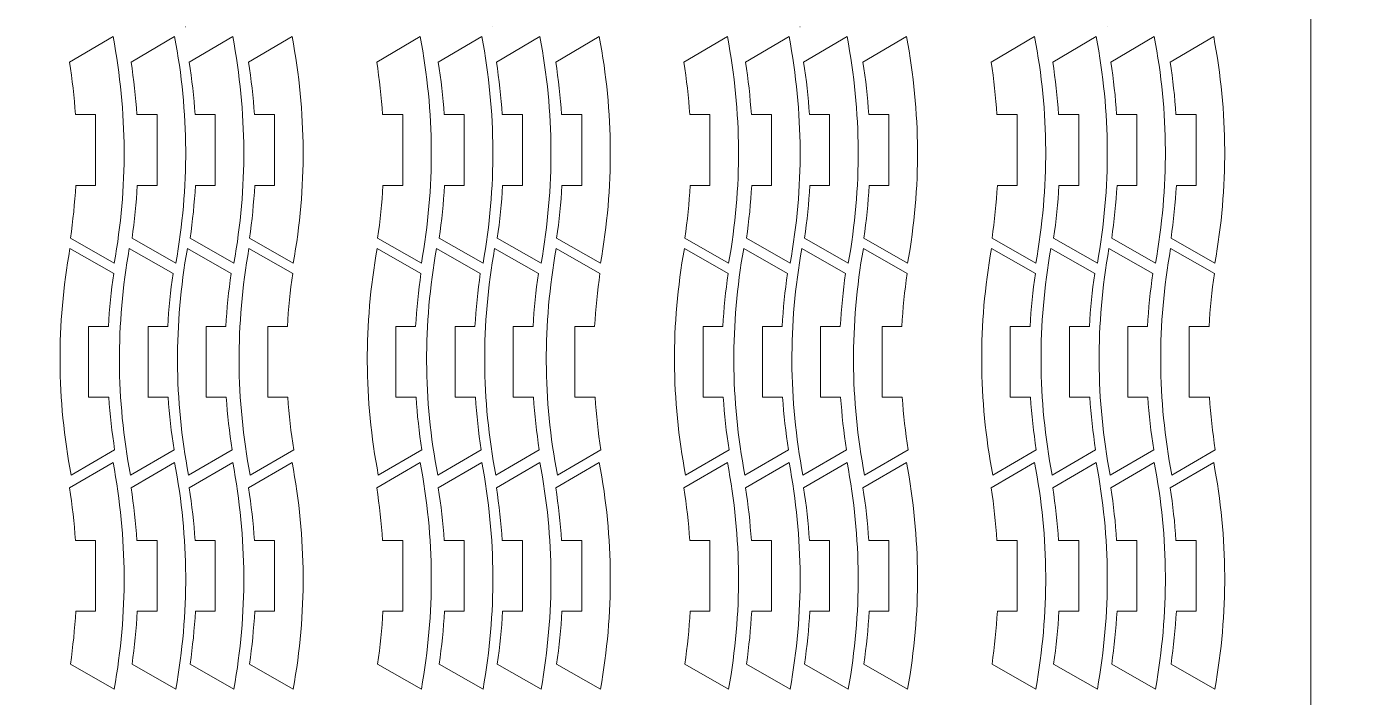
# Model space of a CAD drawing. Header units: centimetres. Extents: x -226 to -75, y 0 to 222.
# Drawn here: x -149.43 to -135.35, y 13.91 to 21.01 of the extents above; entities that cross this region are included whole.
import ezdxf

# ---------------------------------------------------------------- set-up
doc = ezdxf.new("R2010")
doc.units = ezdxf.units.CM
doc.header["$MEASUREMENT"] = 0
doc.layers.add('layer 1', color=7, linetype='Continuous')

msp = doc.modelspace()

# ---------------------------------------------------------------- linework, layer by layer
at = {"layer": 'layer 1', "color": 250, "lineweight": 20}
for points in [[(-165.83724, 0.31703), (-135.83724, 0.31703), (-135.83724, 30.31703), (-165.83724, 30.31703), (-165.83724, 0.31703)], [(-135.83724, 0.31703), (-105.83724, 0.31703), (-105.83724, 30.31703), (-135.83724, 30.31703), (-135.83724, 0.31703)]]:
    msp.add_lwpolyline(points, close=True, dxfattribs=at)
at = {"layer": 'layer 1', "color": 1, "lineweight": 9}
for points in [[(-147.7476, 21.01249), (-147.7476, 21.01249), (-147.74689, 21.01249), (-147.74689, 21.01249), (-147.74689, 21.01249), (-147.74689, 21.01249), (-147.74622, 21.01249), (-147.74622, 21.01249), (-147.74622, 21.01249), (-147.74622, 21.01249), (-147.7476, 21.01249), (-147.7476, 21.01249)], [(-144.49577, 21.01249), (-144.49577, 21.01249), (-144.49507, 21.01249), (-144.49507, 21.01249), (-144.49507, 21.01249), (-144.49507, 21.01249), (-144.4944, 21.01249), (-144.4944, 21.01249), (-144.4944, 21.01249), (-144.4944, 21.01249), (-144.49577, 21.01249), (-144.49577, 21.01249)], [(-141.24391, 21.01249), (-141.24391, 21.01249), (-141.24321, 21.01249), (-141.24321, 21.01249), (-141.24321, 21.01249), (-141.24321, 21.01249), (-141.24254, 21.01249), (-141.24254, 21.01249), (-141.24254, 21.01249), (-141.24254, 21.01249), (-141.24391, 21.01249), (-141.24391, 21.01249)], [(-137.99215, 21.01249), (-137.99187, 21.01249), (-137.99166, 21.01246), (-137.99145, 21.01246), (-137.99145, 21.01246), (-137.9912, 21.01246), (-137.99099, 21.01249), (-137.99078, 21.01249), (-137.99078, 21.01249), (-137.99078, 21.01249), (-137.99215, 21.01249), (-137.99215, 21.01249)]]:
    msp.add_open_spline(points, degree=3, knots=[0, 0, 0, 0, 0.25, 0.25, 0.25, 0.25, 0.5, 0.5, 0.5, 0.5, 1, 1, 1, 1], dxfattribs=at)
for points in [[(-148.97584, 20.63957), (-148.97584, 20.63957), (-148.51497, 20.90891), (-148.51497, 20.90891)], [(-148.51496, 20.9089), (-148.36302, 20.09797), (-148.35896, 19.32309), (-148.50243, 18.51065)], [(-148.32396, 20.63957), (-148.32396, 20.63957), (-147.86309, 20.90891), (-147.86309, 20.90891)], [(-147.86308, 20.9089), (-147.71114, 20.09797), (-147.70715, 19.32309), (-147.85055, 18.51065)], [(-147.70908, 20.63957), (-147.70908, 20.63957), (-147.24821, 20.90891), (-147.24821, 20.90891)], [(-147.2482, 20.9089), (-147.09626, 20.09797), (-147.0922, 19.32309), (-147.23567, 18.51065)], [(-147.08083, 20.63957), (-147.08083, 20.63957), (-146.61989, 20.90891), (-146.61989, 20.90891)], [(-146.61988, 20.9089), (-146.46801, 20.09797), (-146.46395, 19.32309), (-146.60735, 18.51065)], [(-145.72402, 20.63957), (-145.72402, 20.63957), (-145.26315, 20.90891), (-145.26315, 20.90891)], [(-145.26313, 20.9089), (-145.11119, 20.09797), (-145.10713, 19.32309), (-145.25061, 18.51065)], [(-145.07214, 20.63957), (-145.07214, 20.63957), (-144.61127, 20.90891), (-144.61127, 20.90891)], [(-144.61125, 20.9089), (-144.45931, 20.09797), (-144.45532, 19.32309), (-144.59873, 18.51065)], [(-144.45726, 20.63957), (-144.45726, 20.63957), (-143.99639, 20.90891), (-143.99639, 20.90891)], [(-143.99637, 20.9089), (-143.84443, 20.09797), (-143.84037, 19.32309), (-143.98385, 18.51065)], [(-143.82901, 20.63957), (-143.82901, 20.63957), (-143.36807, 20.90891), (-143.36807, 20.90891)], [(-143.36805, 20.9089), (-143.21618, 20.09797), (-143.21213, 19.32309), (-143.35553, 18.51065)], [(-142.47222, 20.63957), (-142.47222, 20.63957), (-142.01128, 20.90891), (-142.01128, 20.90891)], [(-142.01127, 20.9089), (-141.8594, 20.09797), (-141.85534, 19.32309), (-141.99875, 18.51065)], [(-141.82034, 20.63957), (-141.82034, 20.63957), (-141.3594, 20.90891), (-141.3594, 20.90891)], [(-141.35939, 20.9089), (-141.20752, 20.09797), (-141.20346, 19.32309), (-141.34687, 18.51065)], [(-141.20546, 20.63957), (-141.20546, 20.63957), (-140.74452, 20.90891), (-140.74452, 20.90891)], [(-140.74451, 20.9089), (-140.59264, 20.09797), (-140.58858, 19.32309), (-140.73199, 18.51065)], [(-140.57715, 20.63957), (-140.57715, 20.63957), (-140.11628, 20.90891), (-140.11628, 20.90891)], [(-140.11626, 20.9089), (-139.96432, 20.09797), (-139.96026, 19.32309), (-140.10374, 18.51065)], [(-139.2204, 20.63957), (-139.2204, 20.63957), (-138.75953, 20.90891), (-138.75953, 20.90891)], [(-138.75951, 20.9089), (-138.60757, 20.09797), (-138.60351, 19.32309), (-138.74699, 18.51065)], [(-138.56852, 20.63957), (-138.56852, 20.63957), (-138.10765, 20.90891), (-138.10765, 20.90891)], [(-138.10763, 20.9089), (-137.95569, 20.09797), (-137.95171, 19.32309), (-138.09511, 18.51065)], [(-137.95364, 20.63957), (-137.95364, 20.63957), (-137.49277, 20.90891), (-137.49277, 20.90891)], [(-137.49275, 20.9089), (-137.34081, 20.09797), (-137.33675, 19.32309), (-137.48023, 18.51065)], [(-137.32539, 20.63957), (-137.32539, 20.63957), (-136.86445, 20.90891), (-136.86445, 20.90891)], [(-136.86444, 20.9089), (-136.71257, 20.09797), (-136.70851, 19.32309), (-136.85191, 18.51065)], [(-148.91383, 20.08356), (-148.92618, 20.27), (-148.94678, 20.45496), (-148.97585, 20.63957)], [(-148.26202, 20.08356), (-148.27429, 20.27), (-148.29497, 20.45496), (-148.32396, 20.63957)], [(-147.64707, 20.08356), (-147.65942, 20.27), (-147.68002, 20.45496), (-147.70909, 20.63957)], [(-147.01882, 20.08356), (-147.03117, 20.27), (-147.05177, 20.45496), (-147.08084, 20.63957)], [(-145.66201, 20.08356), (-145.67435, 20.27), (-145.69496, 20.45496), (-145.72402, 20.63957)], [(-145.01019, 20.08356), (-145.02247, 20.27), (-145.04314, 20.45496), (-145.07214, 20.63957)], [(-144.39524, 20.08356), (-144.40759, 20.27), (-144.42819, 20.45496), (-144.45726, 20.63957)], [(-143.767, 20.08356), (-143.77934, 20.27), (-143.79995, 20.45496), (-143.82901, 20.63957)], [(-142.41021, 20.08356), (-142.42249, 20.27), (-142.44316, 20.45496), (-142.47223, 20.63957)], [(-141.75833, 20.08356), (-141.77061, 20.27), (-141.79128, 20.45496), (-141.82035, 20.63957)], [(-141.14345, 20.08356), (-141.1558, 20.27), (-141.1764, 20.45496), (-141.20547, 20.63957)], [(-140.5152, 20.08356), (-140.52748, 20.27), (-140.54808, 20.45496), (-140.57715, 20.63957)], [(-139.15839, 20.08356), (-139.17074, 20.27), (-139.19134, 20.45496), (-139.22041, 20.63957)], [(-138.50658, 20.08356), (-138.51885, 20.27), (-138.53952, 20.45496), (-138.56852, 20.63957)], [(-137.89163, 20.08356), (-137.90397, 20.27), (-137.92458, 20.45496), (-137.95365, 20.63957)], [(-137.26338, 20.08356), (-137.27573, 20.27), (-137.29633, 20.45496), (-137.3254, 20.63957)], [(-148.91383, 20.08356), (-148.91383, 20.08356), (-148.70051, 20.08356), (-148.70051, 20.08356)], [(-148.70051, 20.08356), (-148.70051, 20.08356), (-148.70051, 19.33355), (-148.70051, 19.33355)], [(-148.26202, 20.08356), (-148.26202, 20.08356), (-148.04862, 20.08356), (-148.04862, 20.08356)], [(-148.04863, 20.08356), (-148.04863, 20.08356), (-148.04863, 19.33355), (-148.04863, 19.33355)], [(-147.64707, 20.08356), (-147.64707, 20.08356), (-147.43374, 20.08356), (-147.43374, 20.08356)], [(-147.43375, 20.08356), (-147.43375, 20.08356), (-147.43375, 19.33355), (-147.43375, 19.33355)], [(-147.01882, 20.08356), (-147.01882, 20.08356), (-146.80543, 20.08356), (-146.80543, 20.08356)], [(-146.80543, 20.08356), (-146.80543, 20.08356), (-146.80543, 19.33355), (-146.80543, 19.33355)], [(-145.66201, 20.08356), (-145.66201, 20.08356), (-145.44868, 20.08356), (-145.44868, 20.08356)], [(-145.44868, 20.08356), (-145.44868, 20.08356), (-145.44868, 19.33355), (-145.44868, 19.33355)], [(-145.01019, 20.08356), (-145.01019, 20.08356), (-144.7968, 20.08356), (-144.7968, 20.08356)], [(-144.7968, 20.08356), (-144.7968, 20.08356), (-144.7968, 19.33355), (-144.7968, 19.33355)], [(-144.39524, 20.08356), (-144.39524, 20.08356), (-144.18192, 20.08356), (-144.18192, 20.08356)], [(-144.18192, 20.08356), (-144.18192, 20.08356), (-144.18192, 19.33355), (-144.18192, 19.33355)], [(-143.767, 20.08356), (-143.767, 20.08356), (-143.5536, 20.08356), (-143.5536, 20.08356)], [(-143.5536, 20.08356), (-143.5536, 20.08356), (-143.5536, 19.33355), (-143.5536, 19.33355)], [(-142.41021, 20.08356), (-142.41021, 20.08356), (-142.19682, 20.08356), (-142.19682, 20.08356)], [(-142.19682, 20.08356), (-142.19682, 20.08356), (-142.19682, 19.33355), (-142.19682, 19.33355)], [(-141.75833, 20.08356), (-141.75833, 20.08356), (-141.54494, 20.08356), (-141.54494, 20.08356)], [(-141.54494, 20.08356), (-141.54494, 20.08356), (-141.54494, 19.33355), (-141.54494, 19.33355)], [(-141.14345, 20.08356), (-141.14345, 20.08356), (-140.93006, 20.08356), (-140.93006, 20.08356)], [(-140.93006, 20.08356), (-140.93006, 20.08356), (-140.93006, 19.33355), (-140.93006, 19.33355)], [(-140.5152, 20.08356), (-140.5152, 20.08356), (-140.30181, 20.08356), (-140.30181, 20.08356)], [(-140.30182, 20.08356), (-140.30182, 20.08356), (-140.30182, 19.33355), (-140.30182, 19.33355)], [(-139.15839, 20.08356), (-139.15839, 20.08356), (-138.94506, 20.08356), (-138.94506, 20.08356)], [(-138.94507, 20.08356), (-138.94507, 20.08356), (-138.94507, 19.33355), (-138.94507, 19.33355)], [(-138.50658, 20.08356), (-138.50658, 20.08356), (-138.29318, 20.08356), (-138.29318, 20.08356)], [(-138.29319, 20.08356), (-138.29319, 20.08356), (-138.29319, 19.33355), (-138.29319, 19.33355)], [(-137.89163, 20.08356), (-137.89163, 20.08356), (-137.6783, 20.08356), (-137.6783, 20.08356)], [(-137.67831, 20.08356), (-137.67831, 20.08356), (-137.67831, 19.33355), (-137.67831, 19.33355)], [(-137.26338, 20.08356), (-137.26338, 20.08356), (-137.04998, 20.08356), (-137.04998, 20.08356)], [(-137.04999, 20.08356), (-137.04999, 20.08356), (-137.04999, 19.33355), (-137.04999, 19.33355)], [(-148.96606, 18.77511), (-148.93886, 18.9606), (-148.92016, 19.14638), (-148.90983, 19.33356)], [(-148.70051, 19.33356), (-148.70051, 19.33356), (-148.90985, 19.33356), (-148.90985, 19.33356)], [(-148.31425, 18.77511), (-148.28705, 18.9606), (-148.26828, 19.14638), (-148.25794, 19.33356)], [(-148.04863, 19.33356), (-148.04863, 19.33356), (-148.25797, 19.33356), (-148.25797, 19.33356)], [(-147.69936, 18.77511), (-147.67209, 18.9606), (-147.6534, 19.14638), (-147.64306, 19.33356)], [(-147.43375, 19.33356), (-147.43375, 19.33356), (-147.64309, 19.33356), (-147.64309, 19.33356)], [(-147.07105, 18.77511), (-147.04385, 18.9606), (-147.02515, 19.14638), (-147.01482, 19.33356)], [(-146.80543, 19.33356), (-146.80543, 19.33356), (-147.01484, 19.33356), (-147.01484, 19.33356)], [(-145.71423, 18.77511), (-145.68703, 18.9606), (-145.66833, 19.14638), (-145.658, 19.33356)], [(-145.44868, 19.33356), (-145.44868, 19.33356), (-145.65802, 19.33356), (-145.65802, 19.33356)], [(-145.06242, 18.77511), (-145.03522, 18.9606), (-145.01645, 19.14638), (-145.00612, 19.33356)], [(-144.7968, 19.33356), (-144.7968, 19.33356), (-145.00614, 19.33356), (-145.00614, 19.33356)], [(-144.44754, 18.77511), (-144.42027, 18.9606), (-144.40157, 19.14638), (-144.39124, 19.33356)], [(-144.18192, 19.33356), (-144.18192, 19.33356), (-144.39126, 19.33356), (-144.39126, 19.33356)], [(-143.81922, 18.77511), (-143.79202, 18.9606), (-143.77333, 19.14638), (-143.76299, 19.33356)], [(-143.5536, 19.33356), (-143.5536, 19.33356), (-143.76301, 19.33356), (-143.76301, 19.33356)], [(-142.46244, 18.77511), (-142.43524, 18.9606), (-142.41647, 19.14638), (-142.40614, 19.33356)], [(-142.19682, 19.33356), (-142.19682, 19.33356), (-142.40616, 19.33356), (-142.40616, 19.33356)], [(-141.81056, 18.77511), (-141.78336, 18.9606), (-141.76459, 19.14638), (-141.75433, 19.33356)], [(-141.54494, 19.33356), (-141.54494, 19.33356), (-141.75435, 19.33356), (-141.75435, 19.33356)], [(-141.19568, 18.77511), (-141.16848, 18.9606), (-141.14971, 19.14638), (-141.13945, 19.33356)], [(-140.93006, 19.33356), (-140.93006, 19.33356), (-141.13947, 19.33356), (-141.13947, 19.33356)], [(-140.56736, 18.77511), (-140.54016, 18.9606), (-140.52147, 19.14638), (-140.51113, 19.33356)], [(-140.30182, 19.33356), (-140.30182, 19.33356), (-140.51115, 19.33356), (-140.51115, 19.33356)], [(-139.21061, 18.77511), (-139.18341, 18.9606), (-139.16472, 19.14638), (-139.15438, 19.33356)], [(-138.94507, 19.33356), (-138.94507, 19.33356), (-139.15441, 19.33356), (-139.15441, 19.33356)], [(-138.5588, 18.77511), (-138.5316, 18.9606), (-138.51284, 19.14638), (-138.5025, 19.33356)], [(-138.29319, 19.33356), (-138.29319, 19.33356), (-138.50253, 19.33356), (-138.50253, 19.33356)], [(-137.94392, 18.77511), (-137.91665, 18.9606), (-137.89796, 19.14638), (-137.88762, 19.33356)], [(-137.67831, 19.33356), (-137.67831, 19.33356), (-137.88764, 19.33356), (-137.88764, 19.33356)], [(-137.31561, 18.77511), (-137.28841, 18.9606), (-137.26971, 19.14638), (-137.25938, 19.33356)], [(-137.04999, 19.33356), (-137.04999, 19.33356), (-137.2594, 19.33356), (-137.2594, 19.33356)], [(-148.50242, 18.51063), (-148.50242, 18.51063), (-148.96607, 18.77511), (-148.96607, 18.77511)], [(-147.85054, 18.51063), (-147.85054, 18.51063), (-148.31426, 18.77511), (-148.31426, 18.77511)], [(-147.23566, 18.51063), (-147.23566, 18.51063), (-147.69938, 18.77511), (-147.69938, 18.77511)], [(-146.60734, 18.51063), (-146.60734, 18.51063), (-147.07106, 18.77511), (-147.07106, 18.77511)], [(-145.25059, 18.51063), (-145.25059, 18.51063), (-145.71425, 18.77511), (-145.71425, 18.77511)], [(-144.59871, 18.51063), (-144.59871, 18.51063), (-145.06244, 18.77511), (-145.06244, 18.77511)], [(-143.98383, 18.51063), (-143.98383, 18.51063), (-144.44756, 18.77511), (-144.44756, 18.77511)], [(-143.35551, 18.51063), (-143.35551, 18.51063), (-143.81924, 18.77511), (-143.81924, 18.77511)], [(-141.99873, 18.51063), (-141.99873, 18.51063), (-142.46246, 18.77511), (-142.46246, 18.77511)], [(-141.34685, 18.51063), (-141.34685, 18.51063), (-141.81058, 18.77511), (-141.81058, 18.77511)], [(-140.73197, 18.51063), (-140.73197, 18.51063), (-141.19569, 18.77511), (-141.19569, 18.77511)], [(-140.10372, 18.51063), (-140.10372, 18.51063), (-140.56738, 18.77511), (-140.56738, 18.77511)], [(-138.74698, 18.51063), (-138.74698, 18.51063), (-139.21063, 18.77511), (-139.21063, 18.77511)], [(-138.0951, 18.51063), (-138.0951, 18.51063), (-138.55882, 18.77511), (-138.55882, 18.77511)], [(-137.48021, 18.51063), (-137.48021, 18.51063), (-137.94394, 18.77511), (-137.94394, 18.77511)], [(-136.8519, 18.51063), (-136.8519, 18.51063), (-137.31562, 18.77511), (-137.31562, 18.77511)], [(-148.95875, 16.26681), (-149.11069, 17.07774), (-149.11468, 17.85258), (-148.97128, 18.66506)], [(-148.97129, 18.66507), (-148.97129, 18.66507), (-148.50757, 18.40056), (-148.50757, 18.40056)], [(-148.33044, 16.26681), (-148.48238, 17.07774), (-148.48644, 17.85258), (-148.34303, 18.66506)], [(-148.34305, 18.66507), (-148.34305, 18.66507), (-147.87932, 18.40056), (-147.87932, 18.40056)], [(-147.71556, 16.26681), (-147.8675, 17.07774), (-147.87156, 17.85258), (-147.72815, 18.66506)], [(-147.72817, 18.66507), (-147.72817, 18.66507), (-147.26444, 18.40056), (-147.26444, 18.40056)], [(-147.06368, 16.26681), (-147.21562, 17.07774), (-147.21967, 17.85258), (-147.07627, 18.66506)], [(-147.07628, 18.66507), (-147.07628, 18.66507), (-146.61256, 18.40056), (-146.61256, 18.40056)], [(-145.70693, 16.26681), (-145.85887, 17.07774), (-145.86286, 17.85258), (-145.71945, 18.66506)], [(-145.71947, 18.66507), (-145.71947, 18.66507), (-145.25574, 18.40056), (-145.25574, 18.40056)], [(-145.07861, 16.26681), (-145.23055, 17.07774), (-145.23461, 17.85258), (-145.09121, 18.66506)], [(-145.09122, 18.66507), (-145.09122, 18.66507), (-144.6275, 18.40056), (-144.6275, 18.40056)], [(-144.46373, 16.26681), (-144.61567, 17.07774), (-144.61973, 17.85258), (-144.47633, 18.66506)], [(-144.47634, 18.66507), (-144.47634, 18.66507), (-144.01261, 18.40056), (-144.01261, 18.40056)], [(-143.81185, 16.26681), (-143.96379, 17.07774), (-143.96785, 17.85258), (-143.82445, 18.66506)], [(-143.82446, 18.66507), (-143.82446, 18.66507), (-143.36073, 18.40056), (-143.36073, 18.40056)], [(-142.45507, 16.26681), (-142.60701, 17.07774), (-142.61107, 17.85258), (-142.46766, 18.66506)], [(-142.46768, 18.66507), (-142.46768, 18.66507), (-142.00395, 18.40056), (-142.00395, 18.40056)], [(-141.82682, 16.26681), (-141.97869, 17.07774), (-141.98275, 17.85258), (-141.83934, 18.66506)], [(-141.83936, 18.66507), (-141.83936, 18.66507), (-141.37564, 18.40056), (-141.37564, 18.40056)], [(-141.21194, 16.26681), (-141.36381, 17.07774), (-141.36787, 17.85258), (-141.22446, 18.66506)], [(-141.22448, 18.66507), (-141.22448, 18.66507), (-140.76075, 18.40056), (-140.76075, 18.40056)], [(-140.56006, 16.26681), (-140.712, 17.07774), (-140.71599, 17.85258), (-140.57258, 18.66506)], [(-140.5726, 18.66507), (-140.5726, 18.66507), (-140.10887, 18.40056), (-140.10887, 18.40056)], [(-139.20331, 16.26681), (-139.35525, 17.07774), (-139.35924, 17.85258), (-139.21583, 18.66506)], [(-139.21585, 18.66507), (-139.21585, 18.66507), (-138.75213, 18.40056), (-138.75213, 18.40056)], [(-138.575, 16.26681), (-138.72694, 17.07774), (-138.73099, 17.85258), (-138.58759, 18.66506)], [(-138.5876, 18.66507), (-138.5876, 18.66507), (-138.12388, 18.40056), (-138.12388, 18.40056)], [(-137.96012, 16.26681), (-138.11206, 17.07774), (-138.11611, 17.85258), (-137.97271, 18.66506)], [(-137.97272, 18.66507), (-137.97272, 18.66507), (-137.509, 18.40056), (-137.509, 18.40056)], [(-137.30823, 16.26681), (-137.46018, 17.07774), (-137.46423, 17.85258), (-137.32083, 18.66506)], [(-137.32084, 18.66507), (-137.32084, 18.66507), (-136.85712, 18.40056), (-136.85712, 18.40056)], [(-148.50759, 18.40056), (-148.53478, 18.21507), (-148.55355, 18.02933), (-148.56389, 17.84215)], [(-147.87934, 18.40056), (-147.90654, 18.21507), (-147.92523, 18.02933), (-147.93557, 17.84215)], [(-147.26446, 18.40056), (-147.29166, 18.21507), (-147.31035, 18.02933), (-147.32069, 17.84215)], [(-146.61258, 18.40056), (-146.63978, 18.21507), (-146.65854, 18.02933), (-146.66888, 17.84215)], [(-145.25576, 18.40056), (-145.28296, 18.21507), (-145.30172, 18.02933), (-145.31206, 17.84215)], [(-144.62751, 18.40056), (-144.65471, 18.21507), (-144.67341, 18.02933), (-144.68375, 17.84215)], [(-144.01263, 18.40056), (-144.03983, 18.21507), (-144.05853, 18.02933), (-144.06886, 17.84215)], [(-143.36075, 18.40056), (-143.38795, 18.21507), (-143.40672, 18.02933), (-143.41705, 17.84215)], [(-142.00397, 18.40056), (-142.03117, 18.21507), (-142.04986, 18.02933), (-142.0602, 17.84215)], [(-141.37565, 18.40056), (-141.40285, 18.21507), (-141.42162, 18.02933), (-141.43195, 17.84215)], [(-140.76077, 18.40056), (-140.78797, 18.21507), (-140.80674, 18.02933), (-140.81708, 17.84215)], [(-140.10889, 18.40056), (-140.13609, 18.21507), (-140.15486, 18.02933), (-140.16519, 17.84215)], [(-138.75214, 18.40056), (-138.77934, 18.21507), (-138.79811, 18.02933), (-138.80845, 17.84215)], [(-138.1239, 18.40056), (-138.1511, 18.21507), (-138.16979, 18.02933), (-138.18013, 17.84215)], [(-137.50901, 18.40056), (-137.53621, 18.21507), (-137.55491, 18.02933), (-137.56525, 17.84215)], [(-136.85713, 18.40056), (-136.88433, 18.21507), (-136.9031, 18.02933), (-136.91344, 17.84215)], [(-148.7732, 17.84215), (-148.7732, 17.84215), (-148.56386, 17.84215), (-148.56386, 17.84215)], [(-148.7732, 17.09215), (-148.7732, 17.09215), (-148.7732, 17.84215), (-148.7732, 17.84215)], [(-148.14495, 17.84215), (-148.14495, 17.84215), (-147.93555, 17.84215), (-147.93555, 17.84215)], [(-148.14495, 17.09215), (-148.14495, 17.09215), (-148.14495, 17.84215), (-148.14495, 17.84215)], [(-147.53007, 17.84215), (-147.53007, 17.84215), (-147.32066, 17.84215), (-147.32066, 17.84215)], [(-147.53007, 17.09215), (-147.53007, 17.09215), (-147.53007, 17.84215), (-147.53007, 17.84215)], [(-146.87819, 17.84215), (-146.87819, 17.84215), (-146.66885, 17.84215), (-146.66885, 17.84215)], [(-146.87819, 17.09215), (-146.87819, 17.09215), (-146.87819, 17.84215), (-146.87819, 17.84215)], [(-145.52137, 17.84215), (-145.52137, 17.84215), (-145.31204, 17.84215), (-145.31204, 17.84215)], [(-145.52137, 17.09215), (-145.52137, 17.09215), (-145.52137, 17.84215), (-145.52137, 17.84215)], [(-144.89313, 17.84215), (-144.89313, 17.84215), (-144.68372, 17.84215), (-144.68372, 17.84215)], [(-144.89313, 17.09215), (-144.89313, 17.09215), (-144.89313, 17.84215), (-144.89313, 17.84215)], [(-144.27825, 17.84215), (-144.27825, 17.84215), (-144.06884, 17.84215), (-144.06884, 17.84215)], [(-144.27825, 17.09215), (-144.27825, 17.09215), (-144.27825, 17.84215), (-144.27825, 17.84215)], [(-143.62636, 17.84215), (-143.62636, 17.84215), (-143.41703, 17.84215), (-143.41703, 17.84215)], [(-143.62636, 17.09215), (-143.62636, 17.09215), (-143.62636, 17.84215), (-143.62636, 17.84215)], [(-142.26951, 17.84215), (-142.26951, 17.84215), (-142.06018, 17.84215), (-142.06018, 17.84215)], [(-142.26951, 17.09215), (-142.26951, 17.09215), (-142.26951, 17.84215), (-142.26951, 17.84215)], [(-141.64127, 17.84215), (-141.64127, 17.84215), (-141.43193, 17.84215), (-141.43193, 17.84215)], [(-141.64127, 17.09215), (-141.64127, 17.09215), (-141.64127, 17.84215), (-141.64127, 17.84215)], [(-141.02639, 17.84215), (-141.02639, 17.84215), (-140.81705, 17.84215), (-140.81705, 17.84215)], [(-141.02639, 17.09215), (-141.02639, 17.09215), (-141.02639, 17.84215), (-141.02639, 17.84215)], [(-140.37451, 17.84215), (-140.37451, 17.84215), (-140.16517, 17.84215), (-140.16517, 17.84215)], [(-140.37451, 17.09215), (-140.37451, 17.09215), (-140.37451, 17.84215), (-140.37451, 17.84215)], [(-139.01776, 17.84215), (-139.01776, 17.84215), (-138.80842, 17.84215), (-138.80842, 17.84215)], [(-139.01776, 17.09215), (-139.01776, 17.09215), (-139.01776, 17.84215), (-139.01776, 17.84215)], [(-138.38951, 17.84215), (-138.38951, 17.84215), (-138.1801, 17.84215), (-138.1801, 17.84215)], [(-138.38951, 17.09215), (-138.38951, 17.09215), (-138.38951, 17.84215), (-138.38951, 17.84215)], [(-137.77463, 17.84215), (-137.77463, 17.84215), (-137.56522, 17.84215), (-137.56522, 17.84215)], [(-137.77463, 17.09215), (-137.77463, 17.09215), (-137.77463, 17.84215), (-137.77463, 17.84215)], [(-137.12275, 17.84215), (-137.12275, 17.84215), (-136.91341, 17.84215), (-136.91341, 17.84215)], [(-137.12275, 17.09215), (-137.12275, 17.09215), (-137.12275, 17.84215), (-137.12275, 17.84215)], [(-148.55981, 17.09215), (-148.55981, 17.09215), (-148.77321, 17.09215), (-148.77321, 17.09215)], [(-148.55981, 17.09215), (-148.54754, 16.90567), (-148.52686, 16.72074), (-148.49787, 16.53614)], [(-147.93157, 17.09215), (-147.93157, 17.09215), (-148.14496, 17.09215), (-148.14496, 17.09215)], [(-147.93157, 17.09215), (-147.91922, 16.90567), (-147.89862, 16.72074), (-147.86955, 16.53614)], [(-147.31669, 17.09215), (-147.31669, 17.09215), (-147.53008, 17.09215), (-147.53008, 17.09215)], [(-147.31669, 17.09215), (-147.30434, 16.90567), (-147.28374, 16.72074), (-147.25467, 16.53614)], [(-146.6648, 17.09215), (-146.6648, 17.09215), (-146.8782, 17.09215), (-146.8782, 17.09215)], [(-146.6648, 17.09215), (-146.65253, 16.90567), (-146.63186, 16.72074), (-146.60279, 16.53614)], [(-145.30799, 17.09215), (-145.30799, 17.09215), (-145.52138, 17.09215), (-145.52138, 17.09215)], [(-145.30799, 17.09215), (-145.29571, 16.90567), (-145.27504, 16.72074), (-145.24604, 16.53614)], [(-144.67974, 17.09215), (-144.67974, 17.09215), (-144.89313, 17.09215), (-144.89313, 17.09215)], [(-144.67974, 17.09215), (-144.66739, 16.90567), (-144.64679, 16.72074), (-144.61772, 16.53614)], [(-144.06486, 17.09215), (-144.06486, 17.09215), (-144.27825, 17.09215), (-144.27825, 17.09215)], [(-144.06486, 17.09215), (-144.05251, 16.90567), (-144.03191, 16.72074), (-144.00284, 16.53614)], [(-143.41298, 17.09215), (-143.41298, 17.09215), (-143.62637, 17.09215), (-143.62637, 17.09215)], [(-143.41298, 17.09215), (-143.4007, 16.90567), (-143.38003, 16.72074), (-143.35096, 16.53614)], [(-142.0562, 17.09215), (-142.0562, 17.09215), (-142.26952, 17.09215), (-142.26952, 17.09215)], [(-142.0562, 17.09215), (-142.04385, 16.90567), (-142.02325, 16.72074), (-141.99418, 16.53614)], [(-141.42788, 17.09215), (-141.42788, 17.09215), (-141.64127, 17.09215), (-141.64127, 17.09215)], [(-141.42788, 17.09215), (-141.4156, 16.90567), (-141.39493, 16.72074), (-141.36593, 16.53614)], [(-140.813, 17.09215), (-140.813, 17.09215), (-141.02639, 17.09215), (-141.02639, 17.09215)], [(-140.813, 17.09215), (-140.80072, 16.90567), (-140.78005, 16.72074), (-140.75098, 16.53614)], [(-140.16112, 17.09215), (-140.16112, 17.09215), (-140.37451, 17.09215), (-140.37451, 17.09215)], [(-140.16112, 17.09215), (-140.14884, 16.90567), (-140.12817, 16.72074), (-140.09917, 16.53614)], [(-138.80437, 17.09215), (-138.80437, 17.09215), (-139.01776, 17.09215), (-139.01776, 17.09215)], [(-138.80437, 17.09215), (-138.79209, 16.90567), (-138.77142, 16.72074), (-138.74242, 16.53614)], [(-138.17612, 17.09215), (-138.17612, 17.09215), (-138.38952, 17.09215), (-138.38952, 17.09215)], [(-138.17612, 17.09215), (-138.16377, 16.90567), (-138.14317, 16.72074), (-138.1141, 16.53614)], [(-137.56124, 17.09215), (-137.56124, 17.09215), (-137.77464, 17.09215), (-137.77464, 17.09215)], [(-137.56124, 17.09215), (-137.54889, 16.90567), (-137.52829, 16.72074), (-137.49922, 16.53614)], [(-136.90936, 17.09215), (-136.90936, 17.09215), (-137.12275, 17.09215), (-137.12275, 17.09215)], [(-136.90936, 17.09215), (-136.89708, 16.90567), (-136.87641, 16.72074), (-136.84734, 16.53614)], [(-148.49787, 16.53615), (-148.49787, 16.53615), (-148.95874, 16.2668), (-148.95874, 16.2668)], [(-147.86955, 16.53615), (-147.86955, 16.53615), (-148.33042, 16.2668), (-148.33042, 16.2668)], [(-147.25467, 16.53615), (-147.25467, 16.53615), (-147.71554, 16.2668), (-147.71554, 16.2668)], [(-146.60279, 16.53615), (-146.60279, 16.53615), (-147.06366, 16.2668), (-147.06366, 16.2668)], [(-145.24605, 16.53615), (-145.24605, 16.53615), (-145.70691, 16.2668), (-145.70691, 16.2668)], [(-144.61773, 16.53615), (-144.61773, 16.53615), (-145.0786, 16.2668), (-145.0786, 16.2668)], [(-144.00285, 16.53615), (-144.00285, 16.53615), (-144.46371, 16.2668), (-144.46371, 16.2668)], [(-143.35097, 16.53615), (-143.35097, 16.53615), (-143.81183, 16.2668), (-143.81183, 16.2668)], [(-141.99418, 16.53615), (-141.99418, 16.53615), (-142.45505, 16.2668), (-142.45505, 16.2668)], [(-141.36594, 16.53615), (-141.36594, 16.53615), (-141.82681, 16.2668), (-141.82681, 16.2668)], [(-140.75099, 16.53615), (-140.75099, 16.53615), (-141.21193, 16.2668), (-141.21193, 16.2668)], [(-140.09917, 16.53615), (-140.09917, 16.53615), (-140.56004, 16.2668), (-140.56004, 16.2668)], [(-138.74243, 16.53615), (-138.74243, 16.53615), (-139.2033, 16.2668), (-139.2033, 16.2668)], [(-138.11411, 16.53615), (-138.11411, 16.53615), (-138.57498, 16.2668), (-138.57498, 16.2668)], [(-137.49923, 16.53615), (-137.49923, 16.53615), (-137.9601, 16.2668), (-137.9601, 16.2668)], [(-136.84735, 16.53615), (-136.84735, 16.53615), (-137.30822, 16.2668), (-137.30822, 16.2668)], [(-148.97584, 16.13215), (-148.97584, 16.13215), (-148.51497, 16.40148), (-148.51497, 16.40148)], [(-148.51496, 16.40148), (-148.36302, 15.59056), (-148.35896, 14.81571), (-148.50243, 14.00323)], [(-148.32396, 16.13215), (-148.32396, 16.13215), (-147.86309, 16.40148), (-147.86309, 16.40148)], [(-147.86308, 16.40148), (-147.71114, 15.59056), (-147.70715, 14.81571), (-147.85055, 14.00323)], [(-147.70908, 16.13215), (-147.70908, 16.13215), (-147.24821, 16.40148), (-147.24821, 16.40148)], [(-147.2482, 16.40148), (-147.09626, 15.59056), (-147.0922, 14.81571), (-147.23567, 14.00323)], [(-147.08083, 16.13215), (-147.08083, 16.13215), (-146.61989, 16.40148), (-146.61989, 16.40148)], [(-146.61988, 16.40148), (-146.46801, 15.59056), (-146.46395, 14.81571), (-146.60735, 14.00323)], [(-145.72402, 16.13215), (-145.72402, 16.13215), (-145.26315, 16.40148), (-145.26315, 16.40148)], [(-145.26313, 16.40148), (-145.11119, 15.59056), (-145.10713, 14.81571), (-145.25061, 14.00323)], [(-145.07214, 16.13215), (-145.07214, 16.13215), (-144.61127, 16.40148), (-144.61127, 16.40148)], [(-144.61125, 16.40148), (-144.45931, 15.59056), (-144.45532, 14.81571), (-144.59873, 14.00323)], [(-144.45726, 16.13215), (-144.45726, 16.13215), (-143.99639, 16.40148), (-143.99639, 16.40148)], [(-143.99637, 16.40148), (-143.84443, 15.59056), (-143.84037, 14.81571), (-143.98385, 14.00323)], [(-143.82901, 16.13215), (-143.82901, 16.13215), (-143.36807, 16.40148), (-143.36807, 16.40148)], [(-143.36805, 16.40148), (-143.21618, 15.59056), (-143.21213, 14.81571), (-143.35553, 14.00323)], [(-142.47222, 16.13215), (-142.47222, 16.13215), (-142.01128, 16.40148), (-142.01128, 16.40148)], [(-142.01127, 16.40148), (-141.8594, 15.59056), (-141.85534, 14.81571), (-141.99875, 14.00323)], [(-141.82034, 16.13215), (-141.82034, 16.13215), (-141.3594, 16.40148), (-141.3594, 16.40148)], [(-141.35939, 16.40148), (-141.20752, 15.59056), (-141.20346, 14.81571), (-141.34687, 14.00323)], [(-141.20546, 16.13215), (-141.20546, 16.13215), (-140.74452, 16.40148), (-140.74452, 16.40148)], [(-140.74451, 16.40148), (-140.59264, 15.59056), (-140.58858, 14.81571), (-140.73199, 14.00323)], [(-140.57715, 16.13215), (-140.57715, 16.13215), (-140.11628, 16.40148), (-140.11628, 16.40148)], [(-140.11626, 16.40148), (-139.96432, 15.59056), (-139.96026, 14.81571), (-140.10374, 14.00323)], [(-139.2204, 16.13215), (-139.2204, 16.13215), (-138.75953, 16.40148), (-138.75953, 16.40148)], [(-138.75951, 16.40148), (-138.60757, 15.59056), (-138.60351, 14.81571), (-138.74699, 14.00323)], [(-138.56852, 16.13215), (-138.56852, 16.13215), (-138.10765, 16.40148), (-138.10765, 16.40148)], [(-138.10763, 16.40148), (-137.95569, 15.59056), (-137.95171, 14.81571), (-138.09511, 14.00323)], [(-137.95364, 16.13215), (-137.95364, 16.13215), (-137.49277, 16.40148), (-137.49277, 16.40148)], [(-137.49275, 16.40148), (-137.34081, 15.59056), (-137.33675, 14.81571), (-137.48023, 14.00323)], [(-137.32539, 16.13215), (-137.32539, 16.13215), (-136.86445, 16.40148), (-136.86445, 16.40148)], [(-136.86444, 16.40148), (-136.71257, 15.59056), (-136.70851, 14.81571), (-136.85191, 14.00323)], [(-148.91383, 15.57615), (-148.92618, 15.76262), (-148.94678, 15.94758), (-148.97585, 16.13216)], [(-148.26202, 15.57615), (-148.27429, 15.76262), (-148.29497, 15.94758), (-148.32396, 16.13216)], [(-147.64707, 15.57615), (-147.65942, 15.76262), (-147.68002, 15.94758), (-147.70909, 16.13216)], [(-147.01882, 15.57615), (-147.03117, 15.76262), (-147.05177, 15.94758), (-147.08084, 16.13216)], [(-145.66201, 15.57615), (-145.67435, 15.76262), (-145.69496, 15.94758), (-145.72402, 16.13216)], [(-145.01019, 15.57615), (-145.02247, 15.76262), (-145.04314, 15.94758), (-145.07214, 16.13216)], [(-144.39524, 15.57615), (-144.40759, 15.76262), (-144.42819, 15.94758), (-144.45726, 16.13216)], [(-143.767, 15.57615), (-143.77934, 15.76262), (-143.79995, 15.94758), (-143.82901, 16.13216)], [(-142.41021, 15.57615), (-142.42249, 15.76262), (-142.44316, 15.94758), (-142.47223, 16.13216)], [(-141.75833, 15.57615), (-141.77061, 15.76262), (-141.79128, 15.94758), (-141.82035, 16.13216)], [(-141.14345, 15.57615), (-141.1558, 15.76262), (-141.1764, 15.94758), (-141.20547, 16.13216)], [(-140.5152, 15.57615), (-140.52748, 15.76262), (-140.54808, 15.94758), (-140.57715, 16.13216)], [(-139.15839, 15.57615), (-139.17074, 15.76262), (-139.19134, 15.94758), (-139.22041, 16.13216)], [(-138.50658, 15.57615), (-138.51885, 15.76262), (-138.53952, 15.94758), (-138.56852, 16.13216)], [(-137.89163, 15.57615), (-137.90397, 15.76262), (-137.92458, 15.94758), (-137.95365, 16.13216)], [(-137.26338, 15.57615), (-137.27573, 15.76262), (-137.29633, 15.94758), (-137.3254, 16.13216)], [(-148.91383, 15.57615), (-148.91383, 15.57615), (-148.70051, 15.57615), (-148.70051, 15.57615)], [(-148.70051, 15.57615), (-148.70051, 15.57615), (-148.70051, 14.82617), (-148.70051, 14.82617)], [(-148.26202, 15.57615), (-148.26202, 15.57615), (-148.04862, 15.57615), (-148.04862, 15.57615)], [(-148.04863, 15.57615), (-148.04863, 15.57615), (-148.04863, 14.82617), (-148.04863, 14.82617)], [(-147.64707, 15.57615), (-147.64707, 15.57615), (-147.43374, 15.57615), (-147.43374, 15.57615)], [(-147.43375, 15.57615), (-147.43375, 15.57615), (-147.43375, 14.82617), (-147.43375, 14.82617)], [(-147.01882, 15.57615), (-147.01882, 15.57615), (-146.80543, 15.57615), (-146.80543, 15.57615)], [(-146.80543, 15.57615), (-146.80543, 15.57615), (-146.80543, 14.82617), (-146.80543, 14.82617)], [(-145.66201, 15.57615), (-145.66201, 15.57615), (-145.44868, 15.57615), (-145.44868, 15.57615)], [(-145.44868, 15.57615), (-145.44868, 15.57615), (-145.44868, 14.82617), (-145.44868, 14.82617)], [(-145.01019, 15.57615), (-145.01019, 15.57615), (-144.7968, 15.57615), (-144.7968, 15.57615)], [(-144.7968, 15.57615), (-144.7968, 15.57615), (-144.7968, 14.82617), (-144.7968, 14.82617)], [(-144.39524, 15.57615), (-144.39524, 15.57615), (-144.18192, 15.57615), (-144.18192, 15.57615)], [(-144.18192, 15.57615), (-144.18192, 15.57615), (-144.18192, 14.82617), (-144.18192, 14.82617)], [(-143.767, 15.57615), (-143.767, 15.57615), (-143.5536, 15.57615), (-143.5536, 15.57615)], [(-143.5536, 15.57615), (-143.5536, 15.57615), (-143.5536, 14.82617), (-143.5536, 14.82617)], [(-142.41021, 15.57615), (-142.41021, 15.57615), (-142.19682, 15.57615), (-142.19682, 15.57615)], [(-142.19682, 15.57615), (-142.19682, 15.57615), (-142.19682, 14.82617), (-142.19682, 14.82617)], [(-141.75833, 15.57615), (-141.75833, 15.57615), (-141.54494, 15.57615), (-141.54494, 15.57615)], [(-141.54494, 15.57615), (-141.54494, 15.57615), (-141.54494, 14.82617), (-141.54494, 14.82617)], [(-141.14345, 15.57615), (-141.14345, 15.57615), (-140.93006, 15.57615), (-140.93006, 15.57615)], [(-140.93006, 15.57615), (-140.93006, 15.57615), (-140.93006, 14.82617), (-140.93006, 14.82617)], [(-140.5152, 15.57615), (-140.5152, 15.57615), (-140.30181, 15.57615), (-140.30181, 15.57615)], [(-140.30182, 15.57615), (-140.30182, 15.57615), (-140.30182, 14.82617), (-140.30182, 14.82617)], [(-139.15839, 15.57615), (-139.15839, 15.57615), (-138.94506, 15.57615), (-138.94506, 15.57615)], [(-138.94507, 15.57615), (-138.94507, 15.57615), (-138.94507, 14.82617), (-138.94507, 14.82617)], [(-138.50658, 15.57615), (-138.50658, 15.57615), (-138.29318, 15.57615), (-138.29318, 15.57615)], [(-138.29319, 15.57615), (-138.29319, 15.57615), (-138.29319, 14.82617), (-138.29319, 14.82617)], [(-137.89163, 15.57615), (-137.89163, 15.57615), (-137.6783, 15.57615), (-137.6783, 15.57615)], [(-137.67831, 15.57615), (-137.67831, 15.57615), (-137.67831, 14.82617), (-137.67831, 14.82617)], [(-137.26338, 15.57615), (-137.26338, 15.57615), (-137.04998, 15.57615), (-137.04998, 15.57615)], [(-137.04999, 15.57615), (-137.04999, 15.57615), (-137.04999, 14.82617), (-137.04999, 14.82617)], [(-148.96606, 14.2677), (-148.93886, 14.45319), (-148.92016, 14.63896), (-148.90983, 14.82618)], [(-148.70051, 14.82618), (-148.70051, 14.82618), (-148.90985, 14.82618), (-148.90985, 14.82618)], [(-148.31425, 14.2677), (-148.28705, 14.45319), (-148.26828, 14.63896), (-148.25794, 14.82618)], [(-148.04863, 14.82618), (-148.04863, 14.82618), (-148.25797, 14.82618), (-148.25797, 14.82618)], [(-147.69936, 14.2677), (-147.67209, 14.45319), (-147.6534, 14.63896), (-147.64306, 14.82618)], [(-147.43375, 14.82618), (-147.43375, 14.82618), (-147.64309, 14.82618), (-147.64309, 14.82618)], [(-147.07105, 14.2677), (-147.04385, 14.45319), (-147.02515, 14.63896), (-147.01482, 14.82618)], [(-146.80543, 14.82618), (-146.80543, 14.82618), (-147.01484, 14.82618), (-147.01484, 14.82618)], [(-145.71423, 14.2677), (-145.68703, 14.45319), (-145.66833, 14.63896), (-145.658, 14.82618)], [(-145.44868, 14.82618), (-145.44868, 14.82618), (-145.65802, 14.82618), (-145.65802, 14.82618)], [(-145.06242, 14.2677), (-145.03522, 14.45319), (-145.01645, 14.63896), (-145.00612, 14.82618)], [(-144.7968, 14.82618), (-144.7968, 14.82618), (-145.00614, 14.82618), (-145.00614, 14.82618)], [(-144.44754, 14.2677), (-144.42027, 14.45319), (-144.40157, 14.63896), (-144.39124, 14.82618)], [(-144.18192, 14.82618), (-144.18192, 14.82618), (-144.39126, 14.82618), (-144.39126, 14.82618)], [(-143.81922, 14.2677), (-143.79202, 14.45319), (-143.77333, 14.63896), (-143.76299, 14.82618)], [(-143.5536, 14.82618), (-143.5536, 14.82618), (-143.76301, 14.82618), (-143.76301, 14.82618)], [(-142.46244, 14.2677), (-142.43524, 14.45319), (-142.41647, 14.63896), (-142.40614, 14.82618)], [(-142.19682, 14.82618), (-142.19682, 14.82618), (-142.40616, 14.82618), (-142.40616, 14.82618)], [(-141.81056, 14.2677), (-141.78336, 14.45319), (-141.76459, 14.63896), (-141.75433, 14.82618)], [(-141.54494, 14.82618), (-141.54494, 14.82618), (-141.75435, 14.82618), (-141.75435, 14.82618)], [(-141.19568, 14.2677), (-141.16848, 14.45319), (-141.14971, 14.63896), (-141.13945, 14.82618)], [(-140.93006, 14.82618), (-140.93006, 14.82618), (-141.13947, 14.82618), (-141.13947, 14.82618)], [(-140.56736, 14.2677), (-140.54016, 14.45319), (-140.52147, 14.63896), (-140.51113, 14.82618)], [(-140.30182, 14.82618), (-140.30182, 14.82618), (-140.51115, 14.82618), (-140.51115, 14.82618)], [(-139.21061, 14.2677), (-139.18341, 14.45319), (-139.16472, 14.63896), (-139.15438, 14.82618)], [(-138.94507, 14.82618), (-138.94507, 14.82618), (-139.15441, 14.82618), (-139.15441, 14.82618)], [(-138.5588, 14.2677), (-138.5316, 14.45319), (-138.51284, 14.63896), (-138.5025, 14.82618)], [(-138.29319, 14.82618), (-138.29319, 14.82618), (-138.50253, 14.82618), (-138.50253, 14.82618)], [(-137.94392, 14.2677), (-137.91665, 14.45319), (-137.89796, 14.63896), (-137.88762, 14.82618)], [(-137.67831, 14.82618), (-137.67831, 14.82618), (-137.88764, 14.82618), (-137.88764, 14.82618)], [(-137.31561, 14.2677), (-137.28841, 14.45319), (-137.26971, 14.63896), (-137.25938, 14.82618)], [(-137.04999, 14.82618), (-137.04999, 14.82618), (-137.2594, 14.82618), (-137.2594, 14.82618)], [(-148.50242, 14.00322), (-148.50242, 14.00322), (-148.96607, 14.2677), (-148.96607, 14.2677)], [(-147.85054, 14.00322), (-147.85054, 14.00322), (-148.31426, 14.2677), (-148.31426, 14.2677)], [(-147.23566, 14.00322), (-147.23566, 14.00322), (-147.69938, 14.2677), (-147.69938, 14.2677)], [(-146.60734, 14.00322), (-146.60734, 14.00322), (-147.07106, 14.2677), (-147.07106, 14.2677)], [(-145.25059, 14.00322), (-145.25059, 14.00322), (-145.71425, 14.2677), (-145.71425, 14.2677)], [(-144.59871, 14.00322), (-144.59871, 14.00322), (-145.06244, 14.2677), (-145.06244, 14.2677)], [(-143.98383, 14.00322), (-143.98383, 14.00322), (-144.44756, 14.2677), (-144.44756, 14.2677)], [(-143.35551, 14.00322), (-143.35551, 14.00322), (-143.81924, 14.2677), (-143.81924, 14.2677)], [(-141.99873, 14.00322), (-141.99873, 14.00322), (-142.46246, 14.2677), (-142.46246, 14.2677)], [(-141.34685, 14.00322), (-141.34685, 14.00322), (-141.81058, 14.2677), (-141.81058, 14.2677)], [(-140.73197, 14.00322), (-140.73197, 14.00322), (-141.19569, 14.2677), (-141.19569, 14.2677)], [(-140.10372, 14.00322), (-140.10372, 14.00322), (-140.56738, 14.2677), (-140.56738, 14.2677)], [(-138.74698, 14.00322), (-138.74698, 14.00322), (-139.21063, 14.2677), (-139.21063, 14.2677)], [(-138.0951, 14.00322), (-138.0951, 14.00322), (-138.55882, 14.2677), (-138.55882, 14.2677)], [(-137.48021, 14.00322), (-137.48021, 14.00322), (-137.94394, 14.2677), (-137.94394, 14.2677)], [(-136.8519, 14.00322), (-136.8519, 14.00322), (-137.31562, 14.2677), (-137.31562, 14.2677)]]:
    msp.add_open_spline(points, degree=3, dxfattribs=at)

doc.saveas('drawing.dxf')
